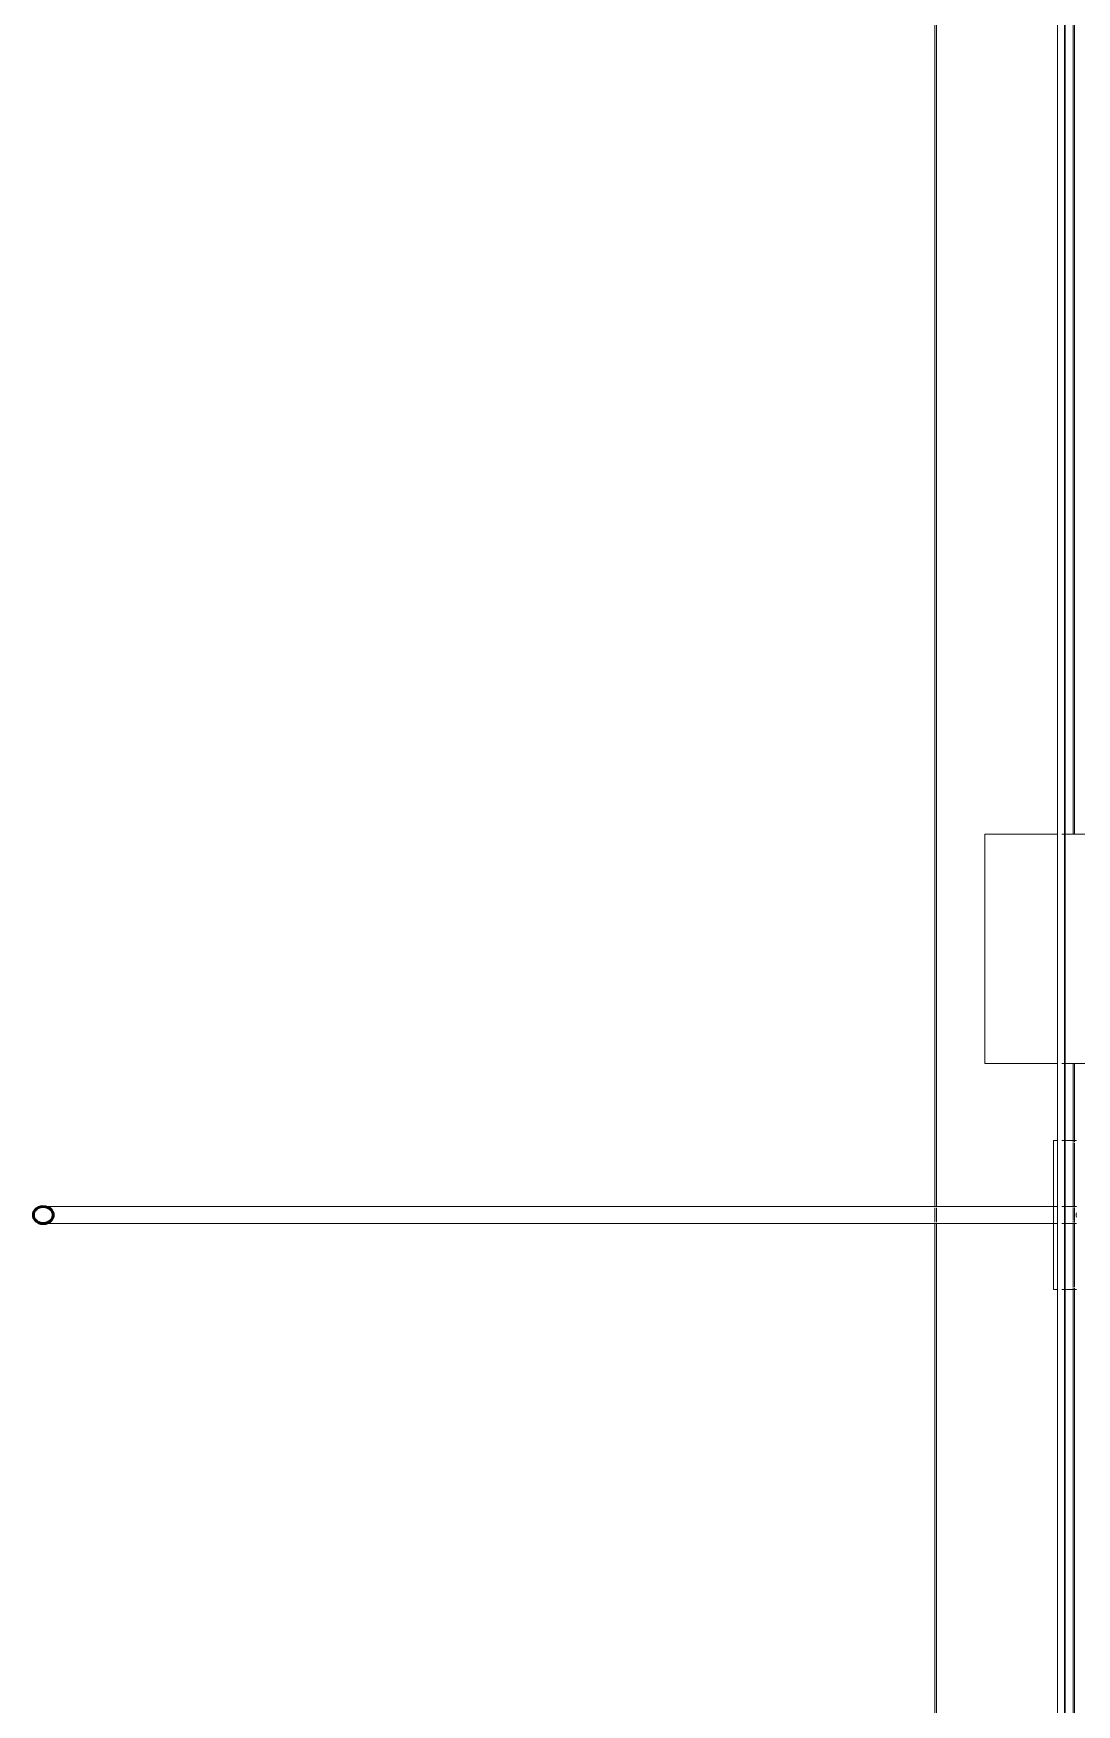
# Model space of a CAD drawing. Header units: inches. Extents: x -4235 to -464, y 9767 to 12347.
# Drawn here: x -3906.6 to -3861.1, y 11636 to 11708.9 of the extents above; entities that cross this region are included whole.
import ezdxf

# ---------------------------------------------------------------- set-up
doc = ezdxf.new("R2010")
doc.units = ezdxf.units.IN
doc.header["$MEASUREMENT"] = 0
for name, color, linetype, lineweight in [('A-DETL-MBND', 5, 'Continuous', 9), ('A-GENM', 5, 'Continuous', 9), ('A-WALL-5', 113, 'Continuous', 9), ('A-WALL-6', 113, 'Continuous', 50)]:
    doc.layers.add(name, color=color, linetype=linetype, lineweight=lineweight)

# ---------------------------------------------------------------- blocks, each defined once
blk = doc.blocks.new('Basic Wall _ EXT - FIBER CEMENT - LARGE - ___-2162461-BACKGROUND - RCP - 3RD FLOOR')
at = {"layer": 'A-WALL-5'}
for p, q in [((-3861.933, 11995.774), (-3861.933, 9978.98)), ((-3861.63, 11995.774), (-3861.63, 9981.751)), ((-3861.63, 11995.774), (-3861.63, 9981.751)), ((-3861.615, 11995.774), (-3861.615, 9981.751)), ((-3861.599, 11995.774), (-3861.599, 9981.75)), ((-3861.599, 11995.774), (-3861.599, 9981.75)), ((-3861.592, 11995.774), (-3861.592, 9981.75))]:
    blk.add_line(p, q, dxfattribs=at)
blk = doc.blocks.new('Basic Wall _ EXT - FIBER CEMENT - SMALL - ___-2145935-BACKGROUND - RCP - 3RD FLOOR')
at = {"layer": 'A-WALL-5'}
for p, q in [((-3867.288, 12125.153), (-3867.288, 11657.73)), ((-3867.288, 12125.153), (-3867.288, 11657.73)), ((-3867.209, 11657.73), (-3867.209, 12125.075)), ((-3867.209, 12125.075), (-3867.209, 11657.73)), ((-3861.253, 12009.208), (-3861.253, 11673.977)), ((-3861.186, 12009.209), (-3861.186, 11673.977)), ((-3861.253, 11663.977), (-3861.253, 11660.606)), ((-3861.186, 11663.977), (-3861.186, 11660.606)), ((-3861.253, 11660.606), (-3861.253, 11660.528)), ((-3861.186, 11660.606), (-3861.186, 11660.53)), ((-3861.253, 11660.495), (-3861.253, 11657.731)), ((-3861.186, 11660.495), (-3861.186, 11657.731)), ((-3867.288, 11657.674), (-3867.288, 11657.624)), ((-3867.288, 11657.674), (-3867.288, 11657.624)), ((-3867.288, 11657.614), (-3867.288, 11657.547)), ((-3867.288, 11657.614), (-3867.288, 11657.547)), ((-3867.209, 11657.624), (-3867.209, 11657.674)), ((-3867.209, 11657.674), (-3867.209, 11657.624)), ((-3867.209, 11657.547), (-3867.209, 11657.614)), ((-3867.209, 11657.614), (-3867.209, 11657.547)), ((-3861.253, 11657.68), (-3861.253, 11657.622)), ((-3861.253, 11657.621), (-3861.253, 11657.544)), ((-3861.186, 11657.68), (-3861.186, 11657.622)), ((-3861.186, 11657.621), (-3861.186, 11657.544)), ((-3867.288, 11657.535), (-3867.288, 11657.459)), ((-3867.288, 11657.535), (-3867.288, 11657.459)), ((-3867.288, 11657.445), (-3867.288, 11657.363)), ((-3867.288, 11657.445), (-3867.288, 11657.363)), ((-3867.288, 11657.349), (-3867.288, 11657.267)), ((-3867.288, 11657.349), (-3867.288, 11657.267)), ((-3867.288, 11657.254), (-3867.288, 11657.177)), ((-3867.288, 11657.254), (-3867.288, 11657.177)), ((-3867.288, 11657.165), (-3867.288, 11657.099)), ((-3867.288, 11657.165), (-3867.288, 11657.099)), ((-3867.288, 11657.089), (-3867.288, 11657.038)), ((-3867.288, 11657.089), (-3867.288, 11657.038)), ((-3867.288, 11656.983), (-3867.288, 11554.236)), ((-3867.288, 11656.983), (-3867.288, 11554.236)), ((-3867.209, 11657.459), (-3867.209, 11657.536)), ((-3867.209, 11657.536), (-3867.209, 11657.459)), ((-3867.209, 11657.363), (-3867.209, 11657.445)), ((-3867.209, 11657.445), (-3867.209, 11657.363)), ((-3867.209, 11657.267), (-3867.209, 11657.349)), ((-3867.209, 11657.349), (-3867.209, 11657.267)), ((-3867.209, 11657.177), (-3867.209, 11657.254)), ((-3867.209, 11657.254), (-3867.209, 11657.177)), ((-3867.209, 11657.099), (-3867.209, 11657.165)), ((-3867.209, 11657.165), (-3867.209, 11657.099)), ((-3867.209, 11657.038), (-3867.209, 11657.089)), ((-3867.209, 11657.089), (-3867.209, 11657.038)), ((-3867.209, 11554.236), (-3867.209, 11656.983)), ((-3867.209, 11656.983), (-3867.209, 11554.236)), ((-3861.253, 11657.543), (-3861.253, 11657.454)), ((-3861.253, 11657.452), (-3861.253, 11657.357)), ((-3861.253, 11657.355), (-3861.253, 11657.26)), ((-3861.253, 11657.258), (-3861.253, 11657.17)), ((-3861.253, 11657.168), (-3861.253, 11657.112)), ((-3861.253, 11657.091), (-3861.253, 11657.032)), ((-3861.253, 11656.981), (-3861.253, 11654.217)), ((-3861.186, 11657.543), (-3861.186, 11657.454)), ((-3861.186, 11657.452), (-3861.186, 11657.357)), ((-3861.186, 11657.355), (-3861.186, 11657.26)), ((-3861.186, 11657.259), (-3861.186, 11657.169)), ((-3861.186, 11657.168), (-3861.186, 11657.093)), ((-3861.186, 11657.091), (-3861.186, 11657.032)), ((-3861.186, 11656.981), (-3861.186, 11654.217)), ((-3861.253, 11654.185), (-3861.253, 11654.106)), ((-3861.253, 11654.106), (-3861.253, 11624.064)), ((-3861.186, 11654.182), (-3861.186, 11654.106)), ((-3861.186, 11654.106), (-3861.186, 11624.064))]:
    blk.add_line(p, q, dxfattribs=at)
blk = doc.blocks.new('Family1 - SCUPPER - east_west-2920097-BACKGROUND - RCP - 3RD FLOOR')
at = {"layer": 'A-DETL-MBND'}
for p, q in [((5, 8.812), (-5, 8.812)), ((-5, 8.812), (-5, 5.639)), ((5, 8.812), (5, 5.639)), ((-5, 5.457), (-5, 5.313)), ((-5, 5.305), (-5, 4.438)), ((5, 5.457), (5, 5.313)), ((5, 5.305), (5, 4.438)), ((-5, 4.434), (-5, 4.339)), ((5, 4.438), (5, 4.367)), ((-5, 4.309), (-5, 2.71)), ((5, 4.312), (5, 2.687)), ((-5, 2.687), (-5, 1.703)), ((5, 2.687), (5, 1.688))]:
    blk.add_line(p, q, dxfattribs=at)
blk = doc.blocks.new('Walls 67 - Walls 1-2575261-BACKGROUND - RCP - 3RD FLOOR')
at = {"layer": 'A-WALL-5'}
for p, q in [((-3862.105, 11660.606), (-3861.925, 11660.606)), ((-3862.105, 11660.606), (-3862.105, 11654.106)), ((-3862.105, 11657.734), (-3862.105, 11660.606)), ((-3861.744, 11660.606), (-3861.599, 11660.606)), ((-3861.592, 11660.606), (-3861.099, 11660.606)), ((-3906.213, 11657.731), (-3862.105, 11657.731)), ((-3862.105, 11657.731), (-3861.925, 11657.731)), ((-3862.105, 11657.625), (-3862.105, 11657.683)), ((-3862.105, 11657.547), (-3862.105, 11657.622)), ((-3861.744, 11657.731), (-3861.599, 11657.731)), ((-3861.592, 11657.731), (-3861.099, 11657.731)), ((-3862.105, 11656.981), (-3906.213, 11656.981)), ((-3862.105, 11657.456), (-3862.105, 11657.544)), ((-3862.105, 11657.358), (-3862.105, 11657.452)), ((-3862.105, 11657.26), (-3862.105, 11657.354)), ((-3862.105, 11657.169), (-3862.105, 11657.257)), ((-3862.105, 11657.09), (-3862.105, 11657.166)), ((-3862.105, 11657.03), (-3862.105, 11657.088)), ((-3861.925, 11656.981), (-3862.105, 11656.981)), ((-3862.105, 11654.106), (-3862.105, 11656.978)), ((-3861.599, 11656.981), (-3861.744, 11656.981)), ((-3861.099, 11656.981), (-3861.592, 11656.981)), ((-3861.925, 11654.106), (-3862.105, 11654.106)), ((-3861.599, 11654.106), (-3861.744, 11654.106)), ((-3861.099, 11654.106), (-3861.592, 11654.106))]:
    blk.add_line(p, q, dxfattribs=at)
for start_param, end_param in [(1.310938, 1.569046), (1.572547, 1.830655)]:
    blk.add_ellipse((-3860.791, 11657.356), major_axis=(0, 0.375), ratio=0.86769, start_param=start_param, end_param=end_param, dxfattribs=at)
at = {"layer": 'A-WALL-6', "flags": 128}
for points in [[(-3906.213, 11656.981), (-3906.317, 11656.992), (-3906.414, 11657.024), (-3906.5, 11657.075), (-3906.569, 11657.143), (-3906.618, 11657.223), (-3906.642, 11657.311), (-3906.642, 11657.401), (-3906.618, 11657.489), (-3906.569, 11657.569), (-3906.5, 11657.637), (-3906.414, 11657.688), (-3906.317, 11657.72), (-3906.213, 11657.731)], [(-3906.213, 11657.731), (-3906.11, 11657.72), (-3906.013, 11657.688), (-3905.927, 11657.637), (-3905.858, 11657.569), (-3905.809, 11657.489), (-3905.784, 11657.401), (-3905.784, 11657.311), (-3905.809, 11657.223), (-3905.858, 11657.143), (-3905.927, 11657.075), (-3906.013, 11657.024), (-3906.11, 11656.992), (-3906.213, 11656.981)]]:
    blk.add_lwpolyline(points, dxfattribs=at)

msp = doc.modelspace()

# ---------------------------------------------------------------- block references
at = {"layer": 'A-GENM', "rotation": 89.99999999999991}
msp.add_blockref('Family1 - SCUPPER - east_west-2920097-BACKGROUND - RCP - 3RD FLOOR', (-3856.286, 11668.977), dxfattribs=at)
at = {"layer": 'A-WALL-5'}
for name in ['Basic Wall _ EXT - FIBER CEMENT - SMALL - ___-2145935-BACKGROUND - RCP - 3RD FLOOR', 'Basic Wall _ EXT - FIBER CEMENT - LARGE - ___-2162461-BACKGROUND - RCP - 3RD FLOOR', 'Walls 67 - Walls 1-2575261-BACKGROUND - RCP - 3RD FLOOR']:
    msp.add_blockref(name, (0, 0), dxfattribs=at)

doc.saveas('drawing.dxf')
